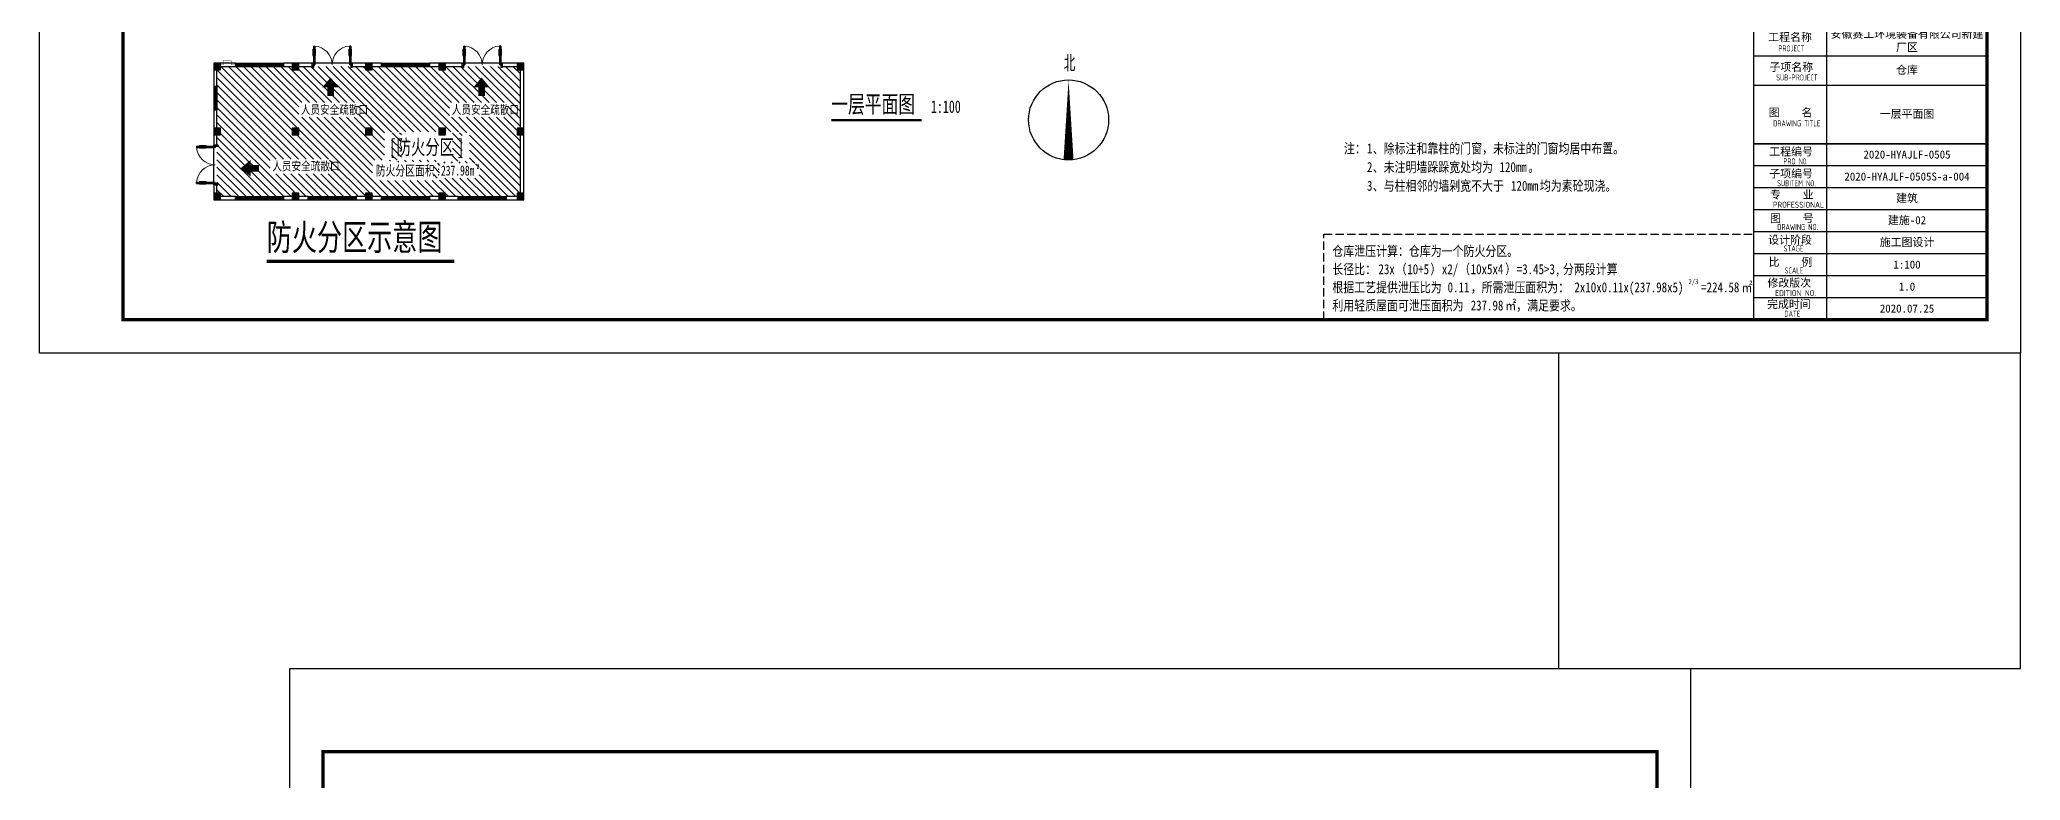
# Model space of a CAD drawing. Extents: x 1885024 to 2490229, y 18495599 to 18794495.
# Drawn here: x 2430829 to 2490229, y 18649066 to 18671285 of the extents above; entities that cross this region are included whole.
import ezdxf
from ezdxf.enums import TextEntityAlignment as Align

# ---------------------------------------------------------------- set-up
doc = ezdxf.new("R2010")
doc.units = 0
doc.header["$LTSCALE"] = 1000
doc.header["$MEASUREMENT"] = 0
doc.linetypes.add('DASH', pattern=[0.35, 0.25, -0.1])
for name, color, linetype in [('0 - 填充', 251, 'Continuous'), ('00-人防文字', 140, 'Continuous'), ('COLUMN', 2, 'Continuous'), ('DIM_SYMB', 165, 'Continuous'), ('PUB_HATCH', 8, 'Continuous'), ('PUB_TEXT', 7, 'Continuous'), ('PUB_TITLE', 4, 'Continuous'), ('PUB_WALL', 9, 'Continuous'), ('TK', 4, 'Continuous'), ('WALL', 9, 'Continuous'), ('WINDOW', 140, 'Continuous'), ('文字索引线', 74, 'Continuous')]:
    doc.layers.add(name, color=color, linetype=linetype)
doc.styles.add('-宋体', font='', dxfattribs={"width": 0.8})
doc.styles.add('_TCH_DIM', font='SIMPLEX', dxfattribs={"bigfont": 'GBCBIG'})
doc.styles.add('HT', font='simhei.ttf', dxfattribs={"width": 0.7})
doc.styles.add('ROMANS', font='romans', dxfattribs={"width": 0.65, "height": 231.275})
doc.styles.add('TSSD_REIN', font='tssdeng.shx', dxfattribs={"width": 0.7, "bigfont": 'tssdchn.shx'})
doc.styles.add('图签宋体', font='', dxfattribs={"height": 300})
doc.styles.add('图签黑体', font='simhei.ttf', dxfattribs={"height": 550})
doc.styles.add('宋体', font='', dxfattribs={"width": 0.8})
doc.styles.add('房间名称', font='SIMPLEX', dxfattribs={"width": 0.8, "bigfont": 'HZTXT'})
doc.styles.add('黑体', font='simhei.ttf', dxfattribs={"width": 0.8})
doc.styles.get('-宋体').set_extended_font_data('SimSun')
doc.styles.get('图签宋体').set_extended_font_data('NSimSun')
doc.styles.get('宋体').set_extended_font_data('SimSun')

# ---------------------------------------------------------------- blocks, each defined once
blk = doc.blocks.new('$WINLIB2D$00000001')
for p, q in [((-0.5, 0.5), (0.5, 0.5)), ((-0.5, 0.5), (-0.5, -0.5)), ((0.5, -0.5), (0.5, 0.5)), ((0.5, 0.167), (-0.5, 0.167)), ((0.5, -0.167), (-0.5, -0.167)), ((-0.5, -0.5), (0.5, -0.5))]:
    blk.add_line(p, q)
blk = doc.blocks.new('$DorLib2D$00000011')
for p, q in [((-0.5, 0.004), (-0.433, 0.004)), ((-0.5, 0.004), (-0.5, -0.062)), ((-0.483, 0.396), (-0.467, 0.396)), ((-0.483, 0.235), (-0.467, 0.235)), ((-0.467, 0.471), (-0.467, -0.062)), ((-0.467, 0.471), (-0.433, 0.471)), ((-0.433, 0.471), (-0.433, 0.004)), ((-0.417, 0.396), (-0.433, 0.396)), ((-0.417, 0.235), (-0.433, 0.235)), ((0.417, 0.396), (0.433, 0.396)), ((0.417, 0.235), (0.433, 0.235)), ((0.433, 0.471), (0.433, 0.004)), ((0.467, 0.471), (0.433, 0.471)), ((0.5, 0.004), (0.433, 0.004)), ((0.467, 0.471), (0.467, -0.062)), ((0.483, 0.396), (0.467, 0.396)), ((0.483, 0.235), (0.467, 0.235)), ((0.5, 0.004), (0.5, -0.062)), ((-0.5, -0.062), (-0.467, -0.062)), ((0.5, -0.062), (0.467, -0.062))]:
    blk.add_line(p, q)
at = {"lineweight": 13}
for p, q in [((-0.483, 0.396), (-0.483, 0.235)), ((-0.417, 0.396), (-0.417, 0.235)), ((0.417, 0.396), (0.417, 0.235)), ((0.483, 0.396), (0.483, 0.235))]:
    blk.add_line(p, q, dxfattribs=at)
for centre, start, end in [((-0.467, 0.004), 0, 85.904), ((0.467, 0.004), 94.096, 180)]:
    blk.add_arc(centre, 0.467, start, end, dxfattribs=at)
blk = doc.blocks.new('_FZH')
blk.add_lwpolyline([(-0.5, -0.5), (0.5, -0.5), (0.5, 0.5), (-0.5, 0.5)], close=True)
at = {"layer": 'PUB_HATCH'}
blk.add_solid([(-0.5, -0.5), (0.5, -0.5), (-0.5, 0.5), (0.5, 0.5)], dxfattribs=at)
blk = doc.blocks.new('3454')
at = {"layer": 'PUB_WALL'}
for points in [[(2386319, 18651711), (2385819, 18651711), (2385859, 18651671), (2386279, 18651671)], [(2385819, 18651711), (2385819, 18651211), (2385859, 18651251), (2385859, 18651671)], [(2386319, 18651211), (2386319, 18651711), (2386279, 18651671), (2386279, 18651251)], [(2386319, 18651711), (2386319, 18651671), (2387399, 18651671), (2387439, 18651711)], [(2387439, 18651471), (2387439, 18651711), (2387399, 18651671), (2387399, 18651511)], [(2391689, 18651671), (2391689, 18651711), (2391039, 18651711), (2391079, 18651671)], [(2391039, 18651711), (2391039, 18651471), (2391079, 18651511), (2391079, 18651671)], [(2392189, 18651711), (2391689, 18651711), (2391729, 18651671), (2392149, 18651671)], [(2391689, 18651711), (2391689, 18651211), (2391729, 18651251), (2391729, 18651671)], [(2392189, 18651211), (2392189, 18651711), (2392149, 18651671), (2392149, 18651251)], [(2392189, 18651711), (2392189, 18651671), (2393149, 18651671), (2393189, 18651711)], [(2393189, 18651471), (2393189, 18651711), (2393149, 18651671), (2393149, 18651511)], [(2397189, 18651671), (2397189, 18651711), (2396189, 18651711), (2396229, 18651671)], [(2396189, 18651711), (2396189, 18651471), (2396229, 18651511), (2396229, 18651671)], [(2397689, 18651711), (2397189, 18651711), (2397229, 18651671), (2397649, 18651671)], [(2397189, 18651711), (2397189, 18651211), (2397229, 18651251), (2397229, 18651671)], [(2397689, 18651211), (2397689, 18651711), (2397649, 18651671), (2397649, 18651251)], [(2397689, 18651711), (2397689, 18651671), (2398349, 18651671), (2398389, 18651711)], [(2398389, 18651471), (2398389, 18651711), (2398349, 18651671), (2398349, 18651511)], [(2402689, 18651671), (2402689, 18651711), (2401989, 18651711), (2402029, 18651671)], [(2401989, 18651711), (2401989, 18651471), (2402029, 18651511), (2402029, 18651671)], [(2403189, 18651711), (2402689, 18651711), (2402729, 18651671), (2403149, 18651671)], [(2402689, 18651711), (2402689, 18651211), (2402729, 18651251), (2402729, 18651671)], [(2403189, 18651211), (2403189, 18651711), (2403149, 18651671), (2403149, 18651251)], [(2403189, 18651711), (2403189, 18651671), (2404399, 18651671), (2404439, 18651711)], [(2404439, 18651471), (2404439, 18651711), (2404399, 18651671), (2404399, 18651511)], [(2408559, 18651671), (2408559, 18651711), (2407439, 18651711), (2407479, 18651671)], [(2407439, 18651711), (2407439, 18651471), (2407479, 18651511), (2407479, 18651671)], [(2409059, 18651711), (2408559, 18651711), (2408599, 18651671), (2409019, 18651671)], [(2408559, 18651711), (2408559, 18651211), (2408599, 18651251), (2408599, 18651671)], [(2409059, 18651211), (2409059, 18651711), (2409019, 18651671), (2409019, 18651251)], [(2385819, 18651211), (2386319, 18651211), (2386279, 18651251), (2385859, 18651251)], [(2385859, 18651211), (2385819, 18651211), (2385819, 18649991), (2385859, 18650031)], [(2386059, 18651211), (2386019, 18651211), (2386019, 18650031), (2386059, 18649991)], [(2386319, 18651511), (2386319, 18651471), (2387439, 18651471), (2387399, 18651511)], [(2391689, 18651471), (2391689, 18651511), (2391079, 18651511), (2391039, 18651471)], [(2391689, 18651211), (2392189, 18651211), (2392149, 18651251), (2391729, 18651251)], [(2392189, 18651511), (2392189, 18651471), (2393189, 18651471), (2393149, 18651511)], [(2397189, 18651471), (2397189, 18651511), (2396229, 18651511), (2396189, 18651471)], [(2397189, 18651211), (2397689, 18651211), (2397649, 18651251), (2397229, 18651251)], [(2397689, 18651511), (2397689, 18651471), (2398389, 18651471), (2398349, 18651511)], [(2402689, 18651471), (2402689, 18651511), (2402029, 18651511), (2401989, 18651471)], [(2402689, 18651211), (2403189, 18651211), (2403149, 18651251), (2402729, 18651251)], [(2403189, 18651511), (2403189, 18651471), (2404439, 18651471), (2404399, 18651511)], [(2408559, 18651471), (2408559, 18651511), (2407479, 18651511), (2407439, 18651471)], [(2408559, 18651211), (2409059, 18651211), (2409019, 18651251), (2408599, 18651251)], [(2408859, 18651211), (2408819, 18651211), (2408819, 18646841), (2408859, 18646841)], [(2409059, 18651211), (2409019, 18651211), (2409019, 18646841), (2409059, 18646841)], [(2385819, 18649991), (2386059, 18649991), (2386019, 18650031), (2385859, 18650031)], [(2386059, 18648191), (2385819, 18648191), (2385859, 18648151), (2386019, 18648151)], [(2385819, 18646841), (2385859, 18646841), (2385859, 18648151), (2385819, 18648191)], [(2386019, 18646841), (2386059, 18646841), (2386059, 18648191), (2386019, 18648151)], [(2386319, 18646841), (2385819, 18646841), (2385859, 18646801), (2386279, 18646801)], [(2385819, 18646841), (2385819, 18646341), (2385859, 18646381), (2385859, 18646801)], [(2385819, 18646341), (2386319, 18646341), (2386279, 18646381), (2385859, 18646381)], [(2385859, 18646341), (2385819, 18646341), (2385819, 18645591), (2385859, 18645631)], [(2386059, 18646341), (2386019, 18646341), (2386019, 18645631), (2386059, 18645591)], [(2386319, 18646341), (2386319, 18646841), (2386279, 18646801), (2386279, 18646381)], [(2392189, 18646841), (2391689, 18646841), (2391729, 18646801), (2392149, 18646801)], [(2391689, 18646841), (2391689, 18646341), (2391729, 18646381), (2391729, 18646801)], [(2391689, 18646341), (2392189, 18646341), (2392149, 18646381), (2391729, 18646381)], [(2392189, 18646341), (2392189, 18646841), (2392149, 18646801), (2392149, 18646381)], [(2397689, 18646841), (2397189, 18646841), (2397229, 18646801), (2397649, 18646801)], [(2397189, 18646841), (2397189, 18646341), (2397229, 18646381), (2397229, 18646801)], [(2397189, 18646341), (2397689, 18646341), (2397649, 18646381), (2397229, 18646381)], [(2397689, 18646341), (2397689, 18646841), (2397649, 18646801), (2397649, 18646381)], [(2403189, 18646841), (2402689, 18646841), (2402729, 18646801), (2403149, 18646801)], [(2402689, 18646841), (2402689, 18646341), (2402729, 18646381), (2402729, 18646801)], [(2402689, 18646341), (2403189, 18646341), (2403149, 18646381), (2402729, 18646381)], [(2403189, 18646341), (2403189, 18646841), (2403149, 18646801), (2403149, 18646381)], [(2409059, 18646841), (2408559, 18646841), (2408599, 18646801), (2409019, 18646801)], [(2408559, 18646841), (2408559, 18646341), (2408599, 18646381), (2408599, 18646801)], [(2408559, 18646341), (2409059, 18646341), (2409019, 18646381), (2408599, 18646381)], [(2408859, 18646341), (2408819, 18646341), (2408819, 18641971), (2408859, 18641971)], [(2409059, 18646341), (2409059, 18646841), (2409019, 18646801), (2409019, 18646381)], [(2409059, 18646341), (2409019, 18646341), (2409019, 18641971), (2409059, 18641971)], [(2385819, 18645591), (2386059, 18645591), (2386019, 18645631), (2385859, 18645631)], [(2386059, 18642591), (2385819, 18642591), (2385859, 18642551), (2386019, 18642551)], [(2385819, 18641971), (2385859, 18641971), (2385859, 18642551), (2385819, 18642591)], [(2386319, 18641971), (2385819, 18641971), (2385859, 18641931), (2386279, 18641931)], [(2385819, 18641971), (2385819, 18641471), (2385859, 18641511), (2385859, 18641931)], [(2385819, 18641471), (2386319, 18641471), (2386279, 18641511), (2385859, 18641511)], [(2386019, 18641971), (2386059, 18641971), (2386059, 18642591), (2386019, 18642551)], [(2386319, 18641471), (2386319, 18641971), (2386279, 18641931), (2386279, 18641511)], [(2386319, 18641711), (2386319, 18641671), (2387399, 18641671), (2387439, 18641711)], [(2386319, 18641511), (2386319, 18641471), (2387439, 18641471), (2387399, 18641511)], [(2387439, 18641471), (2387439, 18641711), (2387399, 18641671), (2387399, 18641511)], [(2391689, 18641671), (2391689, 18641711), (2391039, 18641711), (2391079, 18641671)], [(2391039, 18641711), (2391039, 18641471), (2391079, 18641511), (2391079, 18641671)], [(2391689, 18641471), (2391689, 18641511), (2391079, 18641511), (2391039, 18641471)], [(2392189, 18641971), (2391689, 18641971), (2391729, 18641931), (2392149, 18641931)], [(2391689, 18641971), (2391689, 18641471), (2391729, 18641511), (2391729, 18641931)], [(2391689, 18641471), (2392189, 18641471), (2392149, 18641511), (2391729, 18641511)], [(2392189, 18641471), (2392189, 18641971), (2392149, 18641931), (2392149, 18641511)], [(2392189, 18641711), (2392189, 18641671), (2392849, 18641671), (2392889, 18641711)], [(2392189, 18641511), (2392189, 18641471), (2392889, 18641471), (2392849, 18641511)], [(2392889, 18641471), (2392889, 18641711), (2392849, 18641671), (2392849, 18641511)], [(2397189, 18641671), (2397189, 18641711), (2396489, 18641711), (2396529, 18641671)], [(2396489, 18641711), (2396489, 18641471), (2396529, 18641511), (2396529, 18641671)], [(2397189, 18641471), (2397189, 18641511), (2396529, 18641511), (2396489, 18641471)], [(2397689, 18641971), (2397189, 18641971), (2397229, 18641931), (2397649, 18641931)], [(2397189, 18641971), (2397189, 18641471), (2397229, 18641511), (2397229, 18641931)], [(2397189, 18641471), (2397689, 18641471), (2397649, 18641511), (2397229, 18641511)], [(2397689, 18641471), (2397689, 18641971), (2397649, 18641931), (2397649, 18641511)], [(2397689, 18641711), (2397689, 18641671), (2398349, 18641671), (2398389, 18641711)], [(2397689, 18641511), (2397689, 18641471), (2398389, 18641471), (2398349, 18641511)], [(2398389, 18641471), (2398389, 18641711), (2398349, 18641671), (2398349, 18641511)], [(2402689, 18641671), (2402689, 18641711), (2401989, 18641711), (2402029, 18641671)], [(2401989, 18641711), (2401989, 18641471), (2402029, 18641511), (2402029, 18641671)], [(2402689, 18641471), (2402689, 18641511), (2402029, 18641511), (2401989, 18641471)], [(2403189, 18641971), (2402689, 18641971), (2402729, 18641931), (2403149, 18641931)], [(2402689, 18641971), (2402689, 18641471), (2402729, 18641511), (2402729, 18641931)], [(2402689, 18641471), (2403189, 18641471), (2403149, 18641511), (2402729, 18641511)], [(2403189, 18641471), (2403189, 18641971), (2403149, 18641931), (2403149, 18641511)], [(2403189, 18641711), (2403189, 18641671), (2404099, 18641671), (2404139, 18641711)], [(2403189, 18641511), (2403189, 18641471), (2404139, 18641471), (2404099, 18641511)], [(2404139, 18641471), (2404139, 18641711), (2404099, 18641671), (2404099, 18641511)], [(2408559, 18641671), (2408559, 18641711), (2407739, 18641711), (2407779, 18641671)], [(2407739, 18641711), (2407739, 18641471), (2407779, 18641511), (2407779, 18641671)], [(2408559, 18641471), (2408559, 18641511), (2407779, 18641511), (2407739, 18641471)], [(2409059, 18641971), (2408559, 18641971), (2408599, 18641931), (2409019, 18641931)], [(2408559, 18641971), (2408559, 18641471), (2408599, 18641511), (2408599, 18641931)], [(2408559, 18641471), (2409059, 18641471), (2409019, 18641511), (2408599, 18641511)], [(2409059, 18641471), (2409059, 18641971), (2409019, 18641931), (2409019, 18641511)]]:
    blk.add_hatch(color=1, dxfattribs=at).paths.add_polyline_path(points)
at = {"color": 1, "const_width": 30}
blk.add_lwpolyline([(2386319, 18651591), (2386519, 18651591), (2386519, 18651911), (2387119, 18651911), (2387119, 18651591), (2387319, 18651591)], dxfattribs=at)
at = {"layer": 'WALL', "color": 1}
for p, q in [((2387439, 18651711), (2386319, 18651711)), ((2387439, 18651471), (2387439, 18651711)), ((2391689, 18651711), (2391039, 18651711)), ((2391039, 18651711), (2391039, 18651471)), ((2393189, 18651711), (2392189, 18651711)), ((2393189, 18651471), (2393189, 18651711)), ((2397189, 18651711), (2396189, 18651711)), ((2396189, 18651711), (2396189, 18651471)), ((2398389, 18651711), (2397689, 18651711)), ((2398389, 18651471), (2398389, 18651711)), ((2402689, 18651711), (2401989, 18651711)), ((2401989, 18651711), (2401989, 18651471)), ((2404439, 18651711), (2403189, 18651711)), ((2404439, 18651471), (2404439, 18651711)), ((2408559, 18651711), (2407439, 18651711)), ((2407439, 18651711), (2407439, 18651471)), ((2385819, 18651591), (2385819, 18651591)), ((2385819, 18651211), (2385819, 18649991)), ((2386004, 18651591), (2386004, 18651591)), ((2386059, 18649991), (2386059, 18651211)), ((2386189, 18651591), (2386189, 18651591)), ((2386319, 18651471), (2387439, 18651471)), ((2391039, 18651471), (2391689, 18651471)), ((2392189, 18651471), (2393189, 18651471)), ((2396189, 18651471), (2397189, 18651471)), ((2397689, 18651471), (2398389, 18651471)), ((2401989, 18651471), (2402689, 18651471)), ((2403189, 18651471), (2404439, 18651471)), ((2407439, 18651471), (2408559, 18651471)), ((2408689, 18651591), (2408689, 18651591)), ((2408819, 18646841), (2408819, 18651211)), ((2408874, 18651591), (2408874, 18651591)), ((2409059, 18651591), (2409059, 18651591)), ((2409059, 18646841), (2409059, 18651211)), ((2385819, 18649991), (2386059, 18649991)), ((2386059, 18648191), (2385819, 18648191)), ((2385819, 18648191), (2385819, 18646841)), ((2386059, 18646841), (2386059, 18648191)), ((2385819, 18646341), (2385819, 18645591)), ((2386059, 18645591), (2386059, 18646341)), ((2408819, 18641971), (2408819, 18646341)), ((2409059, 18641971), (2409059, 18646341)), ((2385819, 18645591), (2386059, 18645591)), ((2386059, 18642591), (2385819, 18642591)), ((2385819, 18642591), (2385819, 18641971)), ((2385819, 18641591), (2385819, 18641591)), ((2386004, 18641591), (2386004, 18641591)), ((2386059, 18641971), (2386059, 18642591)), ((2386189, 18641591), (2386189, 18641591)), ((2387439, 18641711), (2386319, 18641711)), ((2386319, 18641471), (2387439, 18641471)), ((2387439, 18641471), (2387439, 18641711)), ((2391689, 18641711), (2391039, 18641711)), ((2391039, 18641711), (2391039, 18641471)), ((2391039, 18641471), (2391689, 18641471)), ((2392889, 18641711), (2392189, 18641711)), ((2392189, 18641471), (2392889, 18641471)), ((2392889, 18641471), (2392889, 18641711)), ((2397189, 18641711), (2396489, 18641711)), ((2396489, 18641711), (2396489, 18641471)), ((2396489, 18641471), (2397189, 18641471)), ((2398389, 18641711), (2397689, 18641711)), ((2397689, 18641471), (2398389, 18641471)), ((2398389, 18641471), (2398389, 18641711)), ((2402689, 18641711), (2401989, 18641711)), ((2401989, 18641711), (2401989, 18641471)), ((2401989, 18641471), (2402689, 18641471)), ((2404139, 18641711), (2403189, 18641711)), ((2403189, 18641471), (2404139, 18641471)), ((2404139, 18641471), (2404139, 18641711)), ((2408559, 18641711), (2407739, 18641711)), ((2407739, 18641711), (2407739, 18641471)), ((2407739, 18641471), (2408559, 18641471)), ((2408689, 18641591), (2408689, 18641591)), ((2408874, 18641591), (2408874, 18641591)), ((2409059, 18641591), (2409059, 18641591))]:
    blk.add_line(p, q, dxfattribs=at)
at = {"layer": 'WINDOW', "color": 1}
for p, q in [((2396189, 18651711), (2393189, 18651711)), ((2407439, 18651711), (2404439, 18651711)), ((2385819, 18642591), (2385819, 18645591))]:
    blk.add_line(p, q, dxfattribs=at)
at = {"layer": 'COLUMN', "color": 1, "xscale": 500, "yscale": 500, "zscale": 500}
for p in [(2386069, 18651461), (2391939, 18651461), (2397439, 18651461), (2402939, 18651461), (2408809, 18651461), (2386069, 18646591), (2391939, 18646591), (2397439, 18646591), (2402939, 18646591), (2408809, 18646591), (2386069, 18641721), (2391939, 18641721), (2397439, 18641721), (2402939, 18641721), (2408809, 18641721)]:
    blk.add_blockref('_FZH', p, dxfattribs=at)
at = {"layer": 'WINDOW', "color": 1}
for name, p, xscale, yscale, zscale, rotation in [('$WINLIB2D$00000001', (2389239, 18651591), -3600.000000003725, 240, -3600.000000003725, 180), ('$DorLib2D$00000011', (2394689, 18651591), -3000, -3000, -3000, 180), ('$WINLIB2D$00000001', (2400189, 18651591), -3600.000000003725, 240, -3600.000000003725, 180), ('$DorLib2D$00000011', (2405939, 18651591), -3000, -3000, -3000, 180), ('$WINLIB2D$00000001', (2385939, 18649091), -1800, 240, -1800, 90), ('$DorLib2D$00000011', (2385939, 18644091), 3000, 3000, 3000, 90), ('$WINLIB2D$00000001', (2389239, 18641591), -3600.000000003725, -240, -3600.000000003725, 180), ('$WINLIB2D$00000001', (2394689, 18641591), -3600.000000003725, -240, -3600.000000003725, 180), ('$WINLIB2D$00000001', (2400189, 18641591), -3600.000000003725, -240, -3600.000000003725, 180), ('$WINLIB2D$00000001', (2405939, 18641591), -3600.000000003725, -240, -3600.000000003725, 180)]:
    blk.add_blockref(name, p, dxfattribs=dict(at, xscale=xscale, yscale=yscale, zscale=zscale, rotation=rotation))
blk = doc.blocks.new('A$C053D6479')
at = {"layer": 'PUB_TITLE'}
h = blk.add_hatch(color=256, dxfattribs=at)
h.dxf.hatch_style = 1
edge = h.paths.add_edge_path()
edge.add_spline(control_points=[(1026, 827), (1105, 920), (1188, 1008), (1266, 1102)], knot_values=[13, 13, 13, 13, 14, 14, 14, 14], degree=3, periodic=0)
edge.add_spline(control_points=[(1266, 1102), (1258, 1111), (1249, 1119), (1239, 1116)], knot_values=[12, 12, 12, 12, 13, 13, 13, 13], degree=3, periodic=0)
edge.add_spline(control_points=[(1239, 1116), (1210, 1107), (1179, 1092), (1144, 1077)], knot_values=[11, 11, 11, 11, 12, 12, 12, 12], degree=3, periodic=0)
edge.add_spline(control_points=[(1144, 1077), (1109, 1063), (1069, 1053), (1047, 1038)], knot_values=[10, 10, 10, 10, 11, 11, 11, 11], degree=3, periodic=0)
edge.add_spline(control_points=[(1047, 1038), (1028, 1026), (1007, 992), (991, 972)], knot_values=[9, 9, 9, 9, 10, 10, 10, 10], degree=3, periodic=0)
edge.add_spline(control_points=[(991, 972), (942, 913), (899, 868), (849, 810)], knot_values=[8, 8, 8, 8, 9, 9, 9, 9], degree=3, periodic=0)
edge.add_spline(control_points=[(849, 810), (842, 801), (822, 776), (822, 775)], knot_values=[7, 7, 7, 7, 8, 8, 8, 8], degree=3, periodic=0)
edge.add_spline(control_points=[(822, 775), (823, 771), (848, 752), (859, 744)], knot_values=[6, 6, 6, 6, 7, 7, 7, 7], degree=3, periodic=0)
edge.add_spline(control_points=[(859, 744), (949, 670), (1035, 592), (1122, 521)], knot_values=[5, 5, 5, 5, 6, 6, 6, 6], degree=3, periodic=0)
edge.add_spline(control_points=[(1122, 521), (1153, 527), (1185, 530), (1217, 533)], knot_values=[4, 4, 4, 4, 5, 5, 5, 5], degree=3, periodic=0)
edge.add_spline(control_points=[(1217, 533), (1246, 535), (1293, 532), (1316, 542)], knot_values=[3, 3, 3, 3, 4, 4, 4, 4], degree=3, periodic=0)
edge.add_spline(control_points=[(1316, 542), (1327, 547), (1338, 565), (1349, 579)], knot_values=[2, 2, 2, 2, 3, 3, 3, 3], degree=3, periodic=0)
edge.add_spline(control_points=[(1349, 579), (1423, 670), (1507, 759), (1572, 848)], knot_values=[1, 1, 1, 1, 2, 2, 2, 2], degree=3, periodic=0)
edge.add_spline(control_points=[(1572, 848), (1564, 852), (1561, 861), (1551, 862)], knot_values=[0, 0, 0, 0, 1, 1, 1, 1], degree=3, periodic=0)
edge.add_spline(control_points=[(1551, 862), (1469, 769), (1393, 671), (1310, 579)], knot_values=[15, 15, 15, 15, 16, 16, 16, 16], degree=3, periodic=0)
edge.add_spline(control_points=[(1310, 579), (1216, 662), (1118, 742), (1026, 827)], knot_values=[14, 14, 14, 14, 15, 15, 15, 15], degree=3, periodic=0)
at = {"layer": 'TK'}
for points, knots in [([(1031, 1298), (1066, 1286), (1054, 1262), (1045, 1224), (1036, 1188), (1031, 1158), (1024, 1121), (1020, 1104), (1017, 1085), (1012, 1071), (1004, 1052), (976, 1026), (956, 1003), (906, 946), (866, 899), (814, 839), (806, 829), (789, 806), (787, 806), (777, 804), (728, 856), (719, 864), (651, 922), (580, 978), (514, 1036), (509, 1106), (488, 1176), (479, 1247), (570, 1343), (663, 1436), (758, 1526), (764, 1523), (768, 1518), (774, 1515), (693, 1422), (599, 1343), (520, 1249), (607, 1171), (698, 1096), (789, 1021), (874, 1109), (950, 1206), (1031, 1298)], [0, 0, 0, 0, 1, 1, 1, 2, 2, 2, 3, 3, 3, 4, 4, 4, 5, 5, 5, 6, 6, 6, 7, 7, 7, 8, 8, 8, 9, 9, 9, 10, 10, 10, 11, 11, 11, 12, 12, 12, 13, 13, 13, 14, 14, 14, 14]), ([(555, 949), (624, 891), (699, 833), (760, 773), (689, 691), (614, 604), (539, 517), (529, 505), (516, 487), (506, 482), (492, 475), (469, 472), (452, 467), (416, 456), (383, 448), (342, 438), (323, 433), (297, 422), (293, 440), (291, 452), (313, 470), (322, 480), (400, 566), (477, 652), (553, 736), (460, 815), (366, 894), (270, 970), (183, 883), (101, 791), (16, 703), (-18, 714), (9, 735), (28, 755), (103, 838), (192, 930), (266, 1005), (319, 1009), (387, 1005), (442, 1007), (456, 1008), (472, 1011), (485, 1007), (507, 1000), (534, 967), (555, 949)], [0, 0, 0, 0, 1, 1, 1, 2, 2, 2, 3, 3, 3, 4, 4, 4, 5, 5, 5, 6, 6, 6, 7, 7, 7, 8, 8, 8, 9, 9, 9, 10, 10, 10, 11, 11, 11, 12, 12, 12, 13, 13, 13, 14, 14, 14, 15, 15, 15, 15]), ([(1097, 490), (1100, 425), (1106, 361), (1107, 294), (1018, 207), (925, 121), (830, 33), (818, 21), (800, 0), (787, 0), (768, -1), (725, 49), (712, 60), (662, 103), (616, 143), (568, 186), (545, 207), (518, 224), (499, 250), (501, 259), (511, 261), (516, 267), (609, 192), (696, 111), (785, 33), (883, 118), (977, 208), (1070, 298), (992, 373), (892, 456), (803, 534), (791, 544), (768, 561), (766, 569), (761, 588), (776, 634), (780, 655), (785, 690), (788, 721), (795, 746), (897, 661), (998, 576), (1097, 490)], [0, 0, 0, 0, 1, 1, 1, 2, 2, 2, 3, 3, 3, 4, 4, 4, 5, 5, 5, 6, 6, 6, 7, 7, 7, 8, 8, 8, 9, 9, 9, 10, 10, 10, 11, 11, 11, 12, 12, 12, 13, 13, 13, 14, 14, 14, 14]), ([(1551, 862), (1561, 861), (1564, 852), (1572, 848), (1507, 759), (1423, 670), (1349, 579), (1338, 565), (1327, 547), (1316, 542), (1293, 532), (1246, 535), (1217, 533), (1185, 530), (1153, 527), (1122, 521), (1035, 592), (949, 670), (859, 744), (848, 752), (823, 771), (822, 775), (822, 776), (842, 801), (849, 810), (899, 868), (942, 913), (991, 972), (1007, 992), (1028, 1026), (1047, 1038), (1069, 1053), (1109, 1063), (1144, 1077), (1179, 1092), (1210, 1107), (1239, 1116), (1249, 1119), (1258, 1111), (1266, 1102), (1188, 1008), (1105, 920), (1026, 827), (1118, 742), (1216, 662), (1310, 579), (1393, 671), (1469, 769), (1551, 862)], [0, 0, 0, 0, 1, 1, 1, 2, 2, 2, 3, 3, 3, 4, 4, 4, 5, 5, 5, 6, 6, 6, 7, 7, 7, 8, 8, 8, 9, 9, 9, 10, 10, 10, 11, 11, 11, 12, 12, 12, 13, 13, 13, 14, 14, 14, 15, 15, 15, 16, 16, 16, 16])]:
    blk.add_open_spline(points, degree=3, knots=knots, dxfattribs=at)
blk = doc.blocks.new('GeYuanFrame_03172686', base_point=(18.76, 4.34))
at = {"layer": 'PUB_TITLE'}
for points in [[(554.76, 235.14), (554.76, 292.54)], [(578.76, 235.14), (578.76, 292.54)], [(554.76, 202.14), (554.76, 229.64)], [(578.76, 202.14), (578.76, 229.64)], [(554.76, 14.34), (554.76, 111.14)]]:
    blk.add_lwpolyline(points, dxfattribs=at)
at = {"layer": 'TK'}
for p, q in [((43.76, 414.34), (602.76, 414.34)), ((532.76, 316.74), (602.76, 316.74)), ((532.76, 284.34), (602.76, 284.34)), ((532.76, 276.14), (602.76, 276.14)), ((532.76, 267.94), (602.76, 267.94)), ((532.76, 259.74), (602.76, 259.74)), ((532.76, 251.54), (602.76, 251.54)), ((532.76, 243.34), (602.76, 243.34)), ((532.76, 235.14), (602.76, 235.14)), ((532.76, 235.14), (602.76, 235.14)), ((532.76, 102.34), (602.76, 102.34)), ((532.76, 93.54), (602.76, 93.54)), ((532.76, 84.74), (554.76, 84.74)), ((532.76, 84.74), (602.76, 84.74)), ((532.76, 67.18), (602.76, 67.18)), ((532.76, 67.14), (602.76, 67.14)), ((532.76, 60.58), (602.76, 60.58)), ((532.76, 53.98), (602.76, 53.98)), ((532.76, 47.38), (602.76, 47.38)), ((532.76, 40.78), (602.76, 40.78)), ((532.76, 34.18), (602.76, 34.18)), ((532.76, 27.58), (602.76, 27.58)), ((532.76, 20.98), (602.76, 20.98)), ((532.76, 14.34), (602.76, 14.34))]:
    blk.add_line(p, q, dxfattribs=at)
for points in [[(18.76, 424.34), (612.76, 424.34), (612.76, 4.34), (18.76, 4.34), (18.76, 424.34)], [(532.76, 292.54), (602.76, 292.54)], [(532.76, 235.14), (602.76, 235.14)], [(532.76, 229.64), (602.76, 229.64)], [(532.76, 224.14), (602.76, 224.14)], [(532.76, 218.64), (602.76, 218.64)], [(532.76, 213.14), (602.76, 213.14)], [(532.76, 207.64), (602.76, 207.64)], [(532.76, 202.14), (602.76, 202.14)], [(532.76, 196.64), (602.76, 196.64)], [(532.76, 151.14), (602.76, 151.14)]]:
    blk.add_lwpolyline(points, dxfattribs=at)
at = {"layer": 'TK', "const_width": 1}
blk.add_lwpolyline([(602.76, 414.34), (43.76, 414.34), (43.76, 14.34), (602.76, 14.34)], close=True, dxfattribs=at)
at = {"layer": 'TK'}
for points, const_width in [([(532.76, 414.34), (532.76, 14.34)], 0.4), ([(532.76, 356.95), (602.76, 356.95)], 0.35), ([(532.76, 292.54), (602.76, 292.54)], 0.35), ([(532.76, 292.54), (602.76, 292.54)], 0.35), ([(532.76, 235.14), (602.76, 235.14)], 0.35), ([(532.76, 202.14), (602.76, 202.14)], 0.35), ([(532.76, 156.64), (602.76, 156.64)], 0.35), ([(532.76, 111.14), (602.76, 111.14)], 0.35), ([(532.76, 67.18), (602.76, 67.18)], 0.35)]:
    blk.add_lwpolyline(points, dxfattribs=dict(at, const_width=const_width))
at = {"layer": 'PUB_TITLE', "xscale": 0.01000000000021828, "yscale": 0.01000000000021828, "zscale": 0.01}
blk.add_blockref('A$C053D6479', (559.86, 336.08), dxfattribs=at)
at = {"layer": 'TK', "style": '图签宋体'}
for s, height, p in [('总平面', 2.4, (534.9, 409.1)), ('类   别', 2.4, (537.65, 287.9)), ('姓   名', 2.4, (560.87, 287.9)), ('签   名', 2.4, (584.35, 287.9)), ('审   定', 2.4, (537.65, 279.7)), ('审   核', 2.4, (537.65, 271.5)), ('项目负责人', 2.4, (535.8, 263.3)), ('专业负责人', 2.4, (535.56, 255.1)), ('校   对', 2.4, (538.06, 246.9)), ('设   计', 2.4, (538.03, 238.7)), ('专业会签', 2.4, (536.79, 231.05)), ('建  筑', 1.44, (536.28, 226.92)), ('结  构', 1.44, (536.28, 221.42)), ('给排水', 1.44, (536.28, 215.92)), ('电  气', 1.44, (536.28, 210.42)), ('暖  通', 1.44, (536.28, 204.92)), ('单 位 出 图 专 用 章 盖 章', 2.4, (544.39, 198.16)), ('本图未盖章无效', 2.4, (556.1, 158.51)), ('个 人 执 业 专 用 章 盖 章', 2.4, (545.19, 152.58)), ('本图未盖章无效', 2.4, (556.1, 113.01)), ('建设单位', 2.4, (537.06, 106.14)), ('工程名称', 2.4, (537.14, 97.93)), ('子项名称', 2.4, (537.52, 88.95)), ('图    名', 2.4, (537.3, 75.3)), ('工程编号', 2.4, (537.44, 63.58)), ('子项编号', 2.4, (537.44, 57)), ('专    业', 2.4, (537.68, 50.69)), ('图    号', 2.4, (537.69, 43.58)), ('设计阶段', 2.4, (537.12, 37.12)), ('比    例', 2.4, (537.26, 30.44)), ('修改版次', 2.4, (536.91, 24.22)), ('完成时间', 2.4, (536.79, 17.83))]:
    blk.add_text(s, height=height, dxfattribs=at).set_placement(p)
at = {"layer": 'TK'}
for s, height, style, width, p in [('SITE PLAN', 1.697, 'ROMANS', 0.76, (535.02, 406.31)), ('建筑行业（建筑工程）甲级           证书编号:A133002877', 2.2, '-宋体', 0.8, (533.67, 311.64)), ('风景园林工程设计专项甲级           证书编号:A133002877', 2.2, '-宋体', 0.8, (533.67, 307.62)), ('城乡规划编制资质乙级        证书编号:[浙]城规编(142069)', 2.2, '-宋体', 0.8, (533.67, 303.63)), ('市政行业（给水工程、排水工程）乙级 证书编号:A233029948', 2.2, '-宋体', 0.8, (533.67, 299.55)), ('市政行业（道路工程、桥梁工程）乙级 证书编号:A233029948', 2.2, '-宋体', 0.8, (533.67, 295.5)), ('CATEGORY', 1.8, 'TSSD_REIN', 0.7, (539.99, 284.98)), ('NAME', 1.8, 'TSSD_REIN', 0.7, (565.18, 284.98)), ('SIGNATURE', 1.8, 'TSSD_REIN', 0.7, (587.34, 284.98)), ('AUTHORIZED FOR ISSUE BY', 1.8, 'TSSD_REIN', 0.7, (533.79, 276.98)), ('REVIEWED BY', 1.8, 'TSSD_REIN', 0.7, (539.03, 268.72)), ('PROJECT DIRECTOR', 1.8, 'TSSD_REIN', 0.7, (537.22, 260.55)), ('DISCIPLINE RESPONSIBLE BY', 1.8, 'TSSD_REIN', 0.7, (533.25, 252.28)), ('CHECKED BY', 1.8, 'TSSD_REIN', 0.7, (539.42, 244.25)), ('DESIGNED BY', 1.8, 'TSSD_REIN', 0.7, (539.43, 236.08)), ('CONFIRMED BY', 1.8, 'TSSD_REIN', 0.7, (554.61, 231.23)), ('ARCHITECTURE', 1.08, 'TSSD_REIN', 0.7, (536.32, 225.15)), ('STRUCTURE', 1.08, 'TSSD_REIN', 0.7, (536.32, 219.65)), ('ARCHITECTURE', 1.08, 'TSSD_REIN', 0.7, (536.32, 214.15)), ('ARCHITECTURE', 1.08, 'TSSD_REIN', 0.7, (536.32, 208.65)), ('ARCHITECTURE', 1.08, 'TSSD_REIN', 0.7, (536.32, 203.15)), ('OWNER', 1.8, 'TSSD_REIN', 0.7, (541.65, 103.29)), ('PROJECT', 1.8, 'TSSD_REIN', 0.7, (540.19, 94.83)), ('SUB-PROJECT', 1.8, 'TSSD_REIN', 0.7, (539.53, 86.11)), ('DRAWING TITLE', 1.8, 'TSSD_REIN', 0.7, (538.64, 72.34)), ('PRO N0.', 1.8, 'TSSD_REIN', 0.7, (541.68, 60.96)), ('SUBITEM NO.', 1.8, 'TSSD_REIN', 0.7, (539.82, 54.39)), ('PROFESSIONAL', 1.8, 'TSSD_REIN', 0.8, (538.55, 47.95)), ('DRAWING NO.', 1.8, 'TSSD_REIN', 0.7, (539.86, 41.26)), ('STAGE', 1.8, 'TSSD_REIN', 0.7, (541.76, 34.84)), ('SCALE', 1.8, 'TSSD_REIN', 0.7, (542.05, 28.23)), ('EDITION NO.', 1.8, 'TSSD_REIN', 0.8, (539.2, 21.45)), ('DATE', 1.8, 'TSSD_REIN', 0.7, (542, 15.26))]:
    blk.add_text(s, height=height, dxfattribs=dict(at, style=style, width=width)).set_placement(p)
for s, height, style, width, p in [('浙江华越设计股份有限公司', 3.96, 'HT', 0.9, (567.74, 328.97)), ('ZHEJIANG HOY DESIGN CO.,LTD', 2.8, '图签黑体', 1.11, (567.73, 323.1))]:
    blk.add_text(s, height=height, dxfattribs=dict(at, style=style, width=width)).set_placement(p, align=Align.MIDDLE)
at = {"layer": 'TK', "char_height": 2.4, "attachment_point": 5, "style": '图签宋体'}
for s, insert, width in [('张矗', (566.76, 280.21), 24), ('钟高华', (566.76, 272.04), 24), ('钟高华', (566.76, 263.84), 24), ('钟高华', (566.76, 255.57), 24), ('于国庆', (566.76, 247.44), 24), ('汪超', (566.76, 239.24), 24), ('安徽赛工环境装备有限公司', (578.76, 106.74), 48), ('安徽赛工环境装备有限公司新建厂区', (578.76, 97.94), 48), ('仓库', (578.76, 89.14), 48), ('一层平面图', (578.76, 75.94), 48), ('2020-HYAJLF-0505', (578.76, 63.88), 48), ('2020-HYAJLF-0505S-a-004', (578.76, 57.28), 48), ('建筑', (578.76, 50.68), 48), ('建施-02', (578.76, 44.08), 48), ('施工图设计', (578.76, 37.48), 48), ('1:100', (578.76, 30.88), 48), ('1.0', (578.76, 24.28), 48), ('2020.07.25', (578.76, 17.69), 48)]:
    blk.add_mtext(s, dxfattribs=dict(at, insert=insert, width=width))
blk = doc.blocks.new('GeYuanFrame_40684711', base_point=(18.76, 4.34))
at = {"layer": 'PUB_TITLE'}
for points in [[(554.76, 235.14), (554.76, 292.54)], [(578.76, 235.14), (578.76, 292.54)], [(554.76, 202.14), (554.76, 229.64)], [(578.76, 202.14), (578.76, 229.64)], [(554.76, 14.34), (554.76, 111.14)]]:
    blk.add_lwpolyline(points, dxfattribs=at)
at = {"layer": 'TK'}
for p, q in [((43.76, 414.34), (602.76, 414.34)), ((532.76, 316.74), (602.76, 316.74)), ((532.76, 284.34), (602.76, 284.34)), ((532.76, 276.14), (602.76, 276.14)), ((532.76, 267.94), (602.76, 267.94)), ((532.76, 259.74), (602.76, 259.74)), ((532.76, 251.54), (602.76, 251.54)), ((532.76, 243.34), (602.76, 243.34)), ((532.76, 235.14), (602.76, 235.14)), ((532.76, 235.14), (602.76, 235.14)), ((532.76, 102.34), (602.76, 102.34)), ((532.76, 93.54), (602.76, 93.54)), ((532.76, 84.74), (554.76, 84.74)), ((532.76, 84.74), (602.76, 84.74)), ((532.76, 67.18), (602.76, 67.18)), ((532.76, 67.14), (602.76, 67.14)), ((532.76, 60.58), (602.76, 60.58)), ((532.76, 53.98), (602.76, 53.98)), ((532.76, 47.38), (602.76, 47.38)), ((532.76, 40.78), (602.76, 40.78)), ((532.76, 34.18), (602.76, 34.18)), ((532.76, 27.58), (602.76, 27.58)), ((532.76, 20.98), (602.76, 20.98)), ((532.76, 14.34), (602.76, 14.34))]:
    blk.add_line(p, q, dxfattribs=at)
for points in [[(18.76, 424.34), (612.76, 424.34), (612.76, 4.34), (18.76, 4.34), (18.76, 424.34)], [(532.76, 292.54), (602.76, 292.54)], [(532.76, 235.14), (602.76, 235.14)], [(532.76, 229.64), (602.76, 229.64)], [(532.76, 224.14), (602.76, 224.14)], [(532.76, 218.64), (602.76, 218.64)], [(532.76, 213.14), (602.76, 213.14)], [(532.76, 207.64), (602.76, 207.64)], [(532.76, 202.14), (602.76, 202.14)], [(532.76, 196.64), (602.76, 196.64)], [(532.76, 151.14), (602.76, 151.14)]]:
    blk.add_lwpolyline(points, dxfattribs=at)
at = {"layer": 'TK', "const_width": 1}
blk.add_lwpolyline([(602.76, 414.34), (43.76, 414.34), (43.76, 14.34), (602.76, 14.34)], close=True, dxfattribs=at)
at = {"layer": 'TK'}
for points, const_width in [([(532.76, 414.34), (532.76, 14.34)], 0.4), ([(532.76, 356.95), (602.76, 356.95)], 0.35), ([(532.76, 292.54), (602.76, 292.54)], 0.35), ([(532.76, 292.54), (602.76, 292.54)], 0.35), ([(532.76, 235.14), (602.76, 235.14)], 0.35), ([(532.76, 202.14), (602.76, 202.14)], 0.35), ([(532.76, 156.64), (602.76, 156.64)], 0.35), ([(532.76, 111.14), (602.76, 111.14)], 0.35), ([(532.76, 67.18), (602.76, 67.18)], 0.35)]:
    blk.add_lwpolyline(points, dxfattribs=dict(at, const_width=const_width))
at = {"layer": 'PUB_TITLE', "xscale": 0.01000000000021828, "yscale": 0.01000000000021828, "zscale": 0.01}
blk.add_blockref('A$C053D6479', (559.86, 336.08), dxfattribs=at)
at = {"layer": 'TK', "style": '图签宋体'}
for s, height, p in [('总平面', 2.4, (534.9, 409.1)), ('类   别', 2.4, (537.65, 287.9)), ('姓   名', 2.4, (560.87, 287.9)), ('签   名', 2.4, (584.35, 287.9)), ('审   定', 2.4, (537.65, 279.7)), ('审   核', 2.4, (537.65, 271.5)), ('项目负责人', 2.4, (535.8, 263.3)), ('专业负责人', 2.4, (535.56, 255.1)), ('校   对', 2.4, (538.06, 246.9)), ('设   计', 2.4, (538.03, 238.7)), ('专业会签', 2.4, (536.79, 231.05)), ('建  筑', 1.44, (536.28, 226.92)), ('结  构', 1.44, (536.28, 221.42)), ('给排水', 1.44, (536.28, 215.92)), ('电  气', 1.44, (536.28, 210.42)), ('暖  通', 1.44, (536.28, 204.92)), ('单 位 出 图 专 用 章 盖 章', 2.4, (544.39, 198.16)), ('本图未盖章无效', 2.4, (556.1, 158.51)), ('个 人 执 业 专 用 章 盖 章', 2.4, (545.19, 152.58)), ('本图未盖章无效', 2.4, (556.1, 113.01)), ('建设单位', 2.4, (537.06, 106.14)), ('工程名称', 2.4, (537.14, 97.93)), ('子项名称', 2.4, (537.52, 88.95)), ('图    名', 2.4, (537.3, 75.3)), ('工程编号', 2.4, (537.44, 63.58)), ('子项编号', 2.4, (537.44, 57)), ('专    业', 2.4, (537.68, 50.69)), ('图    号', 2.4, (537.69, 43.58)), ('设计阶段', 2.4, (537.12, 37.12)), ('比    例', 2.4, (537.26, 30.44)), ('修改版次', 2.4, (536.91, 24.22)), ('完成时间', 2.4, (536.79, 17.83))]:
    blk.add_text(s, height=height, dxfattribs=at).set_placement(p)
at = {"layer": 'TK'}
for s, height, style, width, p in [('SITE PLAN', 1.697, 'ROMANS', 0.76, (535.02, 406.31)), ('建筑行业（建筑工程）甲级           证书编号:A133002877', 2.2, '-宋体', 0.8, (533.67, 311.64)), ('风景园林工程设计专项甲级           证书编号:A133002877', 2.2, '-宋体', 0.8, (533.67, 307.62)), ('城乡规划编制资质乙级        证书编号:[浙]城规编(142069)', 2.2, '-宋体', 0.8, (533.67, 303.63)), ('市政行业（给水工程、排水工程）乙级 证书编号:A233029948', 2.2, '-宋体', 0.8, (533.67, 299.55)), ('市政行业（道路工程、桥梁工程）乙级 证书编号:A233029948', 2.2, '-宋体', 0.8, (533.67, 295.5)), ('CATEGORY', 1.8, 'TSSD_REIN', 0.7, (539.99, 284.98)), ('NAME', 1.8, 'TSSD_REIN', 0.7, (565.18, 284.98)), ('SIGNATURE', 1.8, 'TSSD_REIN', 0.7, (587.34, 284.98)), ('AUTHORIZED FOR ISSUE BY', 1.8, 'TSSD_REIN', 0.7, (533.79, 276.98)), ('REVIEWED BY', 1.8, 'TSSD_REIN', 0.7, (539.03, 268.72)), ('PROJECT DIRECTOR', 1.8, 'TSSD_REIN', 0.7, (537.22, 260.55)), ('DISCIPLINE RESPONSIBLE BY', 1.8, 'TSSD_REIN', 0.7, (533.25, 252.28)), ('CHECKED BY', 1.8, 'TSSD_REIN', 0.7, (539.42, 244.25)), ('DESIGNED BY', 1.8, 'TSSD_REIN', 0.7, (539.43, 236.08)), ('CONFIRMED BY', 1.8, 'TSSD_REIN', 0.7, (554.61, 231.23)), ('ARCHITECTURE', 1.08, 'TSSD_REIN', 0.7, (536.32, 225.15)), ('STRUCTURE', 1.08, 'TSSD_REIN', 0.7, (536.32, 219.65)), ('ARCHITECTURE', 1.08, 'TSSD_REIN', 0.7, (536.32, 214.15)), ('ARCHITECTURE', 1.08, 'TSSD_REIN', 0.7, (536.32, 208.65)), ('ARCHITECTURE', 1.08, 'TSSD_REIN', 0.7, (536.32, 203.15)), ('OWNER', 1.8, 'TSSD_REIN', 0.7, (541.65, 103.29)), ('PROJECT', 1.8, 'TSSD_REIN', 0.7, (540.19, 94.83)), ('SUB-PROJECT', 1.8, 'TSSD_REIN', 0.7, (539.53, 86.11)), ('DRAWING TITLE', 1.8, 'TSSD_REIN', 0.7, (538.64, 72.34)), ('PRO N0.', 1.8, 'TSSD_REIN', 0.7, (541.68, 60.96)), ('SUBITEM NO.', 1.8, 'TSSD_REIN', 0.7, (539.82, 54.39)), ('PROFESSIONAL', 1.8, 'TSSD_REIN', 0.8, (538.55, 47.95)), ('DRAWING NO.', 1.8, 'TSSD_REIN', 0.7, (539.86, 41.26)), ('STAGE', 1.8, 'TSSD_REIN', 0.7, (541.76, 34.84)), ('SCALE', 1.8, 'TSSD_REIN', 0.7, (542.05, 28.23)), ('EDITION NO.', 1.8, 'TSSD_REIN', 0.8, (539.2, 21.45)), ('DATE', 1.8, 'TSSD_REIN', 0.7, (542, 15.26))]:
    blk.add_text(s, height=height, dxfattribs=dict(at, style=style, width=width)).set_placement(p)
for s, height, style, width, p in [('浙江华越设计股份有限公司', 3.96, 'HT', 0.9, (567.74, 328.97)), ('ZHEJIANG HOY DESIGN CO.,LTD', 2.8, '图签黑体', 1.11, (567.73, 323.1))]:
    blk.add_text(s, height=height, dxfattribs=dict(at, style=style, width=width)).set_placement(p, align=Align.MIDDLE)
at = {"layer": 'TK', "char_height": 2.4, "attachment_point": 5, "style": '图签宋体'}
for s, insert, width in [('张矗', (566.76, 280.21), 24), ('钟高华', (566.76, 272.04), 24), ('钟高华', (566.76, 263.84), 24), ('钟高华', (566.76, 255.57), 24), ('于国庆', (566.76, 247.44), 24), ('汪超', (566.76, 239.24), 24), ('安徽赛工环境装备有限公司', (578.76, 106.74), 48), ('安徽赛工环境装备有限公司新建厂区', (578.76, 97.94), 48), ('仓库', (578.76, 89.14), 48), ('屋顶平面图、1-1剖面图', (578.76, 75.94), 48), ('2020-HYAJLF-0505', (578.76, 63.88), 48), ('2020-HYAJLF-0505S-a-004', (578.76, 57.28), 48), ('建筑', (578.76, 50.68), 48), ('建施-03', (578.76, 44.08), 48), ('施工图设计', (578.76, 37.48), 48), ('1:100', (578.76, 30.88), 48), ('1.0', (578.76, 24.28), 48), ('2020.07.25', (578.76, 17.69), 48)]:
    blk.add_mtext(s, dxfattribs=dict(at, insert=insert, width=width))

msp = doc.modelspace()

# ---------------------------------------------------------------- hatches: boundary and pattern name
at = {"layer": '0 - 填充'}
h = msp.add_hatch(dxfattribs=at)
h.set_pattern_fill('ANSI31', color=256, scale=100, angle=270, style=0)
h.set_pattern_definition([(315, (0, 0), (112.2532015, 112.2532015), [])])
h.paths.add_polyline_path([(2436146.7, 18670479.3), (2445246.7, 18670479.3), (2445246.7, 18666575.3), (2436146.7, 18666575.3)])
h.paths.add_polyline_path([(2438598, 18668953.5), (2440378.4, 18668953.5), (2440378.4, 18669396.4), (2438598, 18669396.4)], flags=16)
h.paths.add_polyline_path([(2437742.5, 18667258.8), (2439522.9, 18667258.8), (2439522.9, 18667701.7), (2437742.5, 18667701.7)], flags=16)
edge = h.paths.add_edge_path(flags=16)
edge.add_line((2441167.6, 18667642.6), (2441676.7, 18667642.6))
edge.add_line((2441676.7, 18667642.6), (2441676.7, 18668489.5))
edge.add_line((2441676.7, 18668489.5), (2441167.6, 18668489.5))
edge.add_line((2441167.6, 18668489.5), (2441167.6, 18667642.6))
edge.add_line((2441384.3, 18667614.8), (2443501.5, 18667614.8))
edge.add_line((2443501.5, 18667614.8), (2443501.5, 18668522.4))
edge.add_line((2443501.5, 18668522.4), (2441384.3, 18668522.4))
edge.add_line((2441384.3, 18668522.4), (2441384.3, 18667614.8))
edge.add_line((2443209.1, 18667642.6), (2443718.3, 18667642.6))
edge.add_line((2443718.3, 18667642.6), (2443718.3, 18668489.5))
edge.add_line((2443718.3, 18668489.5), (2443209.1, 18668489.5))
edge.add_line((2443209.1, 18668489.5), (2443209.1, 18667642.6))
edge = h.paths.add_edge_path(flags=16)
edge.add_line((2440807.7, 18667058.8), (2442824.1, 18667058.8))
edge.add_line((2442824.1, 18667058.8), (2442824.1, 18667663.8))
edge.add_line((2442824.1, 18667663.8), (2440807.7, 18667663.8))
edge.add_line((2440807.7, 18667663.8), (2440807.7, 18667058.8))
edge.add_line((2442648.6, 18667132.2), (2444007.7, 18667132.2))
edge.add_line((2444007.7, 18667132.2), (2444007.7, 18667580.3))
edge.add_line((2444007.7, 18667580.3), (2442648.6, 18667580.3))
edge.add_line((2442648.6, 18667580.3), (2442648.6, 18667132.2))
edge.add_line((2443896.4, 18667370.2), (2444045.4, 18667370.2))
edge.add_line((2444045.4, 18667370.2), (2444045.4, 18667590.4))
edge.add_line((2444045.4, 18667590.4), (2443896.4, 18667590.4))
edge.add_line((2443896.4, 18667590.4), (2443896.4, 18667370.2))
h.paths.add_polyline_path([(2443124.7, 18668953.5), (2444905.1, 18668953.5), (2444905.1, 18669396.4), (2443124.7, 18669396.4)], flags=16)
at = {"layer": '文字索引线'}
for points in [[(2439554.2, 18670148.2), (2439804.2, 18669848.2), (2439654.2, 18669848.2), (2439654.2, 18669598.2), (2439454.2, 18669598.2), (2439454.2, 18669848.2), (2439304.2, 18669848.2)], [(2444080.9, 18670148.2), (2444330.9, 18669848.2), (2444180.9, 18669848.2), (2444180.9, 18669598.2), (2443980.9, 18669598.2), (2443980.9, 18669848.2), (2443830.9, 18669848.2)], [(2436858.4, 18667427.5), (2437158.4, 18667677.5), (2437158.4, 18667527.5), (2437408.4, 18667527.5), (2437408.4, 18667327.5), (2437158.4, 18667327.5), (2437158.4, 18667177.5)]]:
    msp.add_hatch(color=256, dxfattribs=at).paths.add_polyline_path(points)

# ---------------------------------------------------------------- linework, layer by layer
at = {"linetype": 'DASH'}
msp.add_lwpolyline([(2469340.7, 18665450.5), (2482229.3, 18665450.5), (2482229.3, 18662881.2), (2469340.7, 18662881.2)], close=True, dxfattribs=at)
msp.add_lwpolyline([(2490229.3, 18661881.2), (2476374.1, 18661881.2), (2476374.1, 18652424.2), (2490229.3, 18652424.2)], close=True)
at = {"layer": 'DIM_SYMB'}
msp.add_lwpolyline([(2461685.3, 18667677.4, 300, 0, 0), (2461685.3, 18670077.4, 0, 0, 0)], format="xyseb", dxfattribs=at)
for points, const_width in [([(2454571, 18668864.3), (2457278.8, 18668864.3)], 70), ([(2437640.5, 18664632), (2443262.2, 18664632)], 105)]:
    msp.add_lwpolyline(points, dxfattribs=dict(at, const_width=const_width))
msp.add_circle((2461685.3, 18668877.4), 1200, dxfattribs=at)

# ---------------------------------------------------------------- block references
for name, p, xscale, yscale, zscale in [('GeYuanFrame_03172686', (2430829.3, 18661881.2), 100, 100, 100), ('3454', (1481723.2, 11209891), 0.4, 0.4, 0.4)]:
    msp.add_blockref(name, p, dxfattribs=dict(xscale=xscale, yscale=yscale, zscale=zscale))
at = {"xscale": 100, "yscale": 100, "zscale": 100, "rotation": 270}
msp.add_blockref('GeYuanFrame_40684711', (2438332.5, 18652424.2), dxfattribs=at)

# ---------------------------------------------------------------- texts
at = {"layer": '00-人防文字', "style": 'HT', "width": 0.7}
for s, height, p in [('[', 450.6, (2441308.8, 18667836.9)), ('防火分区', 450.63, (2441535.6, 18667836.9)), (']', 450.6, (2443350.3, 18667836.9)), ('防火分区面积', 300.42, (2440908.6, 18667206.9)), (':237.98m', 300.42, (2442723.3, 18667206.9)), ('2', 150.2, (2443933.1, 18667406.9))]:
    msp.add_text(s, height=height, dxfattribs=at).set_placement(p)
at = {"layer": 'PUB_TEXT', "style": '_TCH_DIM'}
msp.add_text('北', height=482.3, dxfattribs=at).set_placement((2461541.7, 18670327.4))
at = {"layer": 'PUB_TEXT'}
for s, height, style, width, p in [('一层平面图', 525.74, 'HT', 0.7, (2454571, 18669087)), ('1:100', 375.53, 'HT', 0.7, (2457558.8, 18669087)), ('人员安全疏散口', 300, '房间名称', 0.8, (2438662.4, 18669025)), ('人员安全疏散口', 300, '房间名称', 0.8, (2443189.1, 18669025)), ('人员安全疏散口', 300, '房间名称', 0.8, (2437806.8, 18667330.2)), ('注：', 300.42, '黑体', 0.8, (2469943.2, 18667870.2)), ('1', 300.4, '黑体', 0.8, (2470634.5, 18667870.2)), ('、除标注和靠柱的门窗，未标注的门窗均居中布置。', 300.422, '黑体', 0.8, (2470807.4, 18667870.2)), ('、未注明墙跺跺宽处均为', 300.422, '黑体', 0.8, (2470807.4, 18667310.2)), ('3', 300.4, '黑体', 0.8, (2470634.5, 18666750.2)), ('2', 300.4, '黑体', 0.8, (2470634.5, 18667310.2)), ('、与柱相邻的墙剁宽不大于', 300.422, '黑体', 0.8, (2470807.4, 18666750.2)), ('120mm', 300.42, '黑体', 0.8, (2474609.6, 18667310.2)), ('120mm', 300.42, '黑体', 0.8, (2474955.2, 18666750.2)), ('。', 300.4, '黑体', 0.8, (2475473.7, 18667310.2)), ('均为素砼现浇。', 300.42, '黑体', 0.8, (2475819.3, 18666750.2)), ('防火分区示意图', 788.61, 'HT', 0.7, (2437640.5, 18664966)), ('仓库泄压计算：仓库为一个防火分区。', 300.422, '黑体', 0.8, (2469596.4, 18664792.4)), ('长径比：', 300.42, '黑体', 0.8, (2469596.4, 18664248.5)), ('23x', 300.42, '黑体', 0.8, (2470979.1, 18664248.5)), ('（', 300.4, '黑体', 0.8, (2471497.5, 18664248.5)), ('10+5', 300.42, '黑体', 0.8, (2471843.2, 18664248.5)), ('）', 300.4, '黑体', 0.8, (2472534.5, 18664248.5)), ('x2/', 300.42, '黑体', 0.8, (2472880.2, 18664248.5)), ('（', 300.4, '黑体', 0.8, (2473398.6, 18664248.5)), ('10x5x4', 300.42, '黑体', 0.8, (2473744.3, 18664248.5)), ('）', 300.4, '黑体', 0.8, (2474781.3, 18664248.5)), ('=3.45>3,', 300.42, '黑体', 0.8, (2475126.9, 18664248.5)), ('分两段计算', 300.42, '黑体', 0.8, (2476509.5, 18664248.5)), ('利用轻质屋面可泄压面积为', 300.422, '黑体', 0.8, (2469596.4, 18663160.6)), ('根据工艺提供泄压比为', 300.42, '黑体', 0.8, (2469596.4, 18663704.5)), ('0.11', 300.42, '黑体', 0.8, (2473053, 18663704.5)), ('，所需泄压面积为：', 300.42, '黑体', 0.8, (2473744.3, 18663704.5)), ('㎡，满足要求。', 300.42, '黑体', 0.8, (2474781.3, 18663160.6)), ('2x10x0.11x(237.98x5)', 300.422, '黑体', 0.8, (2476855.2, 18663704.5)), ('=224.58', 300.42, '黑体', 0.8, (2480657.4, 18663704.5)), ('㎡', 300.4, '黑体', 0.8, (2481867.2, 18663704.5)), ('237.98', 300.42, '黑体', 0.8, (2473744.3, 18663160.6))]:
    msp.add_text(s, height=height, dxfattribs=dict(at, style=style, width=width)).set_placement(p)
at = {"layer": 'PUB_TEXT', "color": 0, "style": '宋体', "width": 0.8}
msp.add_text('2/3', height=151.05, dxfattribs=at).set_placement((2480277.4, 18663950.9))

doc.saveas('drawing.dxf')
